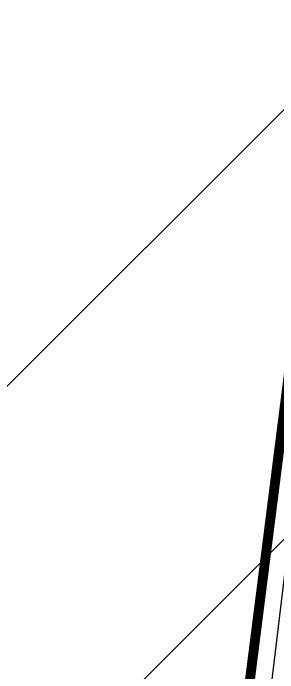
# Model space of a CAD drawing. Header units: metres. Extents: x 494 to 1845, y -666 to 1061.
# Drawn here: x 1550.6296 to 1550.7281, y 285.2574 to 285.503 of the extents above; entities that cross this region are included whole.
import ezdxf
from ezdxf.enums import TextEntityAlignment as Align

# ---------------------------------------------------------------- set-up
doc = ezdxf.new("R2010")
doc.units = ezdxf.units.M
doc.header["$MEASUREMENT"] = 0
doc.linetypes.add('1', pattern=[0])
for name, color, linetype in [('COLUMN', 1, 'Continuous'), ('PLOT - SURVEY', 1, '1'), ('VDA_ROOF', 250, 'Continuous'), ('WALL', 250, 'Continuous')]:
    doc.layers.add(name, color=color, linetype=linetype)
doc.layers.add('VDA-WALL', color=250, linetype='Continuous', lineweight=25)
doc.styles.add('arial', font='arial.ttf', dxfattribs={"height": 0.3})

# ---------------------------------------------------------------- blocks, each defined once
blk = doc.blocks.new('DFSDFASDFASD')
at = {"layer": 'VDA_ROOF', "color": 5, "lineweight": 30, "ltscale": 4}
blk.add_lwpolyline([(43.72001114071099, 7.876165156727097), (16.86561930178232, 4.449999999999932), (-16.84999999999991, 4.449999999999932), (-16.84999999999991, -6.375000000000114), (7.450000000000273, -6.375000000000114), (7.450000000000273, -7.275000000000091), (43.72001114071099, -7.275000000000091), (43.72001114071099, -3.799912912925208), (45.04501133847248, -3.799912912896389), (45.04501133847248, 0.8250953790992526), (43.72001114071099, 0.8250953790992526)], close=True, dxfattribs=at)
blk = doc.blocks.new('zw$2126')
at = {"layer": 'PLOT - SURVEY', "color": 250, "linetype": 'Continuous', "lineweight": 40}
blk.add_lwpolyline([(82.9226831056817, 22.43505676527144), (56.5597619179664, 19.07159493212777), (25.1028633677472, 19.36173559616901), (3.520662625471459, 19.09849490365042), (3.10401907792243, 13.59013149376943), (2.707378140132505, 11.19778934321613), (2.149469706279206, 4.821816462005074), (2.04906392234102, 1.799294389482668), (16.89501565653904, 1.479778965218713), (49.78294776953248, 0.2515402565589397), (86.1789893841426, 0)], dxfattribs=at)
blk.add_blockref('DFSDFASDFASD', (40.09767419176183, 7.616337668777021))
at = {"layer": 'COLUMN', "style": 'arial'}
blk.add_attdef('SA2', text='', height=0.2, dxfattribs=at).set_placement((23.5857722090484, 1.822347833846607), align=Align.CENTER)
blk = doc.blocks.new('zw$2024')
at = {"layer": 'WALL', "lineweight": 50, "ltscale": 0.5, "const_width": 0.004045707628156693}
blk.add_lwpolyline([(4.890859906885081, 3.221317381987859), (3.637985168593187, 3.145217621502439), (2.520435919440243, 2.921522135858453), (2.528611679872793, 2.796275338573963), (1.48736790761549, 2.499846340659275), (0.9691127604463334, 2.868895790498726), (0.9424110901039429, 4.021194237151036), (0.9340769323897264, 5.146669642226328), (1.097442606421819, 6.408849508059944), (1.190955788604097, 7.277045578426822), (0.9717020133290051, 7.320347436684784), (0.8775179397556174, 7.347817791480139), (0.6240948139198652, 7.400978389714652), (0.5031686129119324, 7.419588644802644), (0.418734694719288, 6.824788709309104), (0.2107853226362666, 5.509650530627226), (0.01501353050352083, 3.969125979973825), (0.1838004527511119, 2.560734240463233), (0.5032899841513343, 2.480103287433423), (1.007506525838463, 2.416342935215965), (1.025469467712893, 1.634550393147691)], dxfattribs=at)
at = {"layer": 'COLUMN', "color": 2, "lineweight": 30, "xscale": 0.040454025344065, "yscale": 0.040454025344065, "zscale": 0.040454025344065, "rotation": 263.1416268303429}
blk.add_blockref('zw$2126', (0.4407994604573449, 7.510580479510105), dxfattribs=at)
blk = doc.blocks.new('DAFASDFDFA')
h = blk.add_hatch()
h.set_pattern_fill('ANSI31', color=8)
h.set_pattern_definition([(45, (-5.136796944825846, 44.36925538582364), (-0.08838834764831845, 0.08838834764831845), [])])
h.paths.add_polyline_path([(-5.136796944825846, 47.76988869920024), (-3.653442929462472, 47.76988869920024), (-3.653442929462472, 44.36925538582364), (-5.136796944825846, 44.36925538582364)])
at = {"color": 3}
blk.add_blockref('zw$2024', (-4.913074283928836, 40.33837650708267), dxfattribs=at)

msp = doc.modelspace()

# ---------------------------------------------------------------- block references
at = {"layer": 'VDA-WALL', "xscale": 0.9052046613064094, "yscale": 0.9052046613064094, "zscale": 0.9052046613064094}
msp.add_blockref('DAFASDFDFA', (1555.070889780448, 244.5134115555693), dxfattribs=at)

doc.saveas('drawing.dxf')
